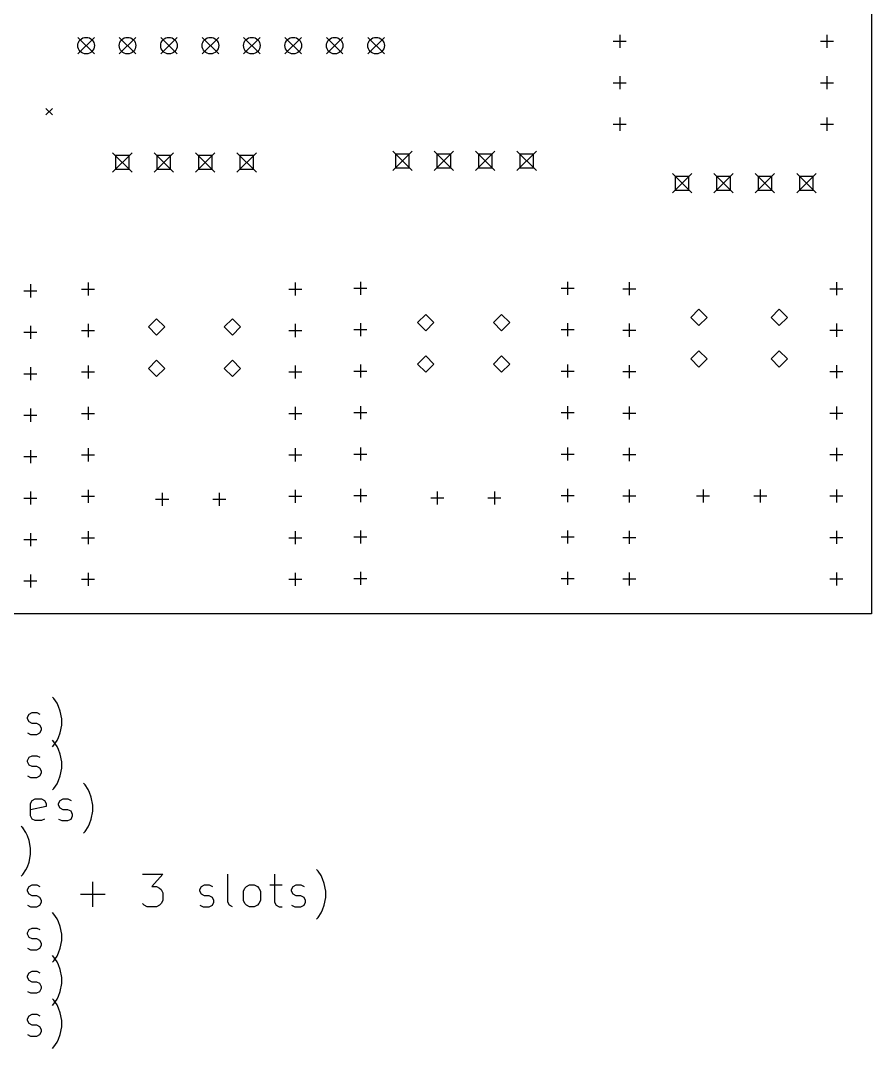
# Model space of a CAD drawing. Extents: x 124 to 225, y -181 to -54.
# Drawn here: x 173 to 225.2, y -180.6 to -117.6 of the extents above; entities that cross this region are included whole.
import ezdxf

# ---------------------------------------------------------------- set-up
doc = ezdxf.new("R2010")
doc.units = 0
doc.layers.add('BLACK', color=7, linetype='CONTINUOUS')

msp = doc.modelspace()

# ---------------------------------------------------------------- linework, layer by layer
at = {"layer": 'BLACK', "linetype": 'CONTINUOUS'}
for p, q in [((225.19, -54.48), (225.19, -153.94)), ((176.53, -118.618), (177.546, -119.634)), ((177.546, -118.618), (176.53, -119.634)), ((179.07, -118.618), (180.086, -119.634)), ((180.086, -118.618), (179.07, -119.634)), ((181.61, -118.618), (182.626, -119.634)), ((182.626, -118.618), (181.61, -119.634)), ((184.15, -118.618), (185.166, -119.634)), ((185.166, -118.618), (184.15, -119.634)), ((186.69, -118.618), (187.706, -119.634)), ((187.706, -118.618), (186.69, -119.634)), ((189.23, -118.618), (190.246, -119.634)), ((190.246, -118.618), (189.23, -119.634)), ((191.77, -118.618), (192.786, -119.634)), ((192.786, -118.618), (191.77, -119.634)), ((194.31, -118.618), (195.326, -119.634)), ((195.326, -118.618), (194.31, -119.634)), ((209.36, -118.86), (210.16, -118.86)), ((209.76, -118.46), (209.76, -119.26)), ((222.06, -118.86), (222.86, -118.86)), ((222.46, -118.46), (222.46, -119.26)), ((209.36, -121.4), (210.16, -121.4)), ((209.76, -121), (209.76, -121.8)), ((222.06, -121.4), (222.86, -121.4)), ((222.46, -121), (222.46, -121.8)), ((174.576, -122.9684), (174.976, -123.3684)), ((174.976, -122.9684), (174.576, -123.3684)), ((209.36, -123.94), (210.16, -123.94)), ((209.76, -123.54), (209.76, -124.34)), ((222.06, -123.94), (222.86, -123.94)), ((222.46, -123.54), (222.46, -124.34)), ((178.665, -125.685), (179.855, -126.875)), ((179.855, -125.685), (178.665, -126.875)), ((179.680733, -125.859267), (178.839267, -125.859267)), ((178.839267, -125.859267), (178.839267, -126.700733)), ((179.680733, -126.700733), (179.680733, -125.859267)), ((181.205, -125.685), (182.395, -126.875)), ((182.395, -125.685), (181.205, -126.875)), ((182.220733, -125.859267), (181.379267, -125.859267)), ((181.379267, -125.859267), (181.379267, -126.700733)), ((182.220733, -126.700733), (182.220733, -125.859267)), ((183.745, -125.685), (184.935, -126.875)), ((184.935, -125.685), (183.745, -126.875)), ((184.760733, -125.859267), (183.919267, -125.859267)), ((183.919267, -125.859267), (183.919267, -126.700733)), ((184.760733, -126.700733), (184.760733, -125.859267)), ((186.285, -125.685), (187.475, -126.875)), ((187.475, -125.685), (186.285, -126.875)), ((187.300733, -125.859267), (186.459267, -125.859267)), ((186.459267, -125.859267), (186.459267, -126.700733)), ((187.300733, -126.700733), (187.300733, -125.859267)), ((195.835, -125.595), (197.025, -126.785)), ((197.025, -125.595), (195.835, -126.785)), ((196.850733, -125.769267), (196.009267, -125.769267)), ((196.009267, -125.769267), (196.009267, -126.610733)), ((196.850733, -126.610733), (196.850733, -125.769267)), ((198.375, -125.595), (199.565, -126.785)), ((199.565, -125.595), (198.375, -126.785)), ((199.390733, -125.769267), (198.549267, -125.769267)), ((198.549267, -125.769267), (198.549267, -126.610733)), ((199.390733, -126.610733), (199.390733, -125.769267)), ((200.915, -125.595), (202.105, -126.785)), ((202.105, -125.595), (200.915, -126.785)), ((201.930733, -125.769267), (201.089267, -125.769267)), ((201.089267, -125.769267), (201.089267, -126.610733)), ((201.930733, -126.610733), (201.930733, -125.769267)), ((203.455, -125.595), (204.645, -126.785)), ((204.645, -125.595), (203.455, -126.785)), ((204.470733, -125.769267), (203.629267, -125.769267)), ((203.629267, -125.769267), (203.629267, -126.610733)), ((204.470733, -126.610733), (204.470733, -125.769267)), ((178.839267, -126.700733), (179.680733, -126.700733)), ((181.379267, -126.700733), (182.220733, -126.700733)), ((183.919267, -126.700733), (184.760733, -126.700733)), ((186.459267, -126.700733), (187.300733, -126.700733)), ((196.009267, -126.610733), (196.850733, -126.610733)), ((198.549267, -126.610733), (199.390733, -126.610733)), ((201.089267, -126.610733), (201.930733, -126.610733)), ((203.629267, -126.610733), (204.470733, -126.610733)), ((212.985, -126.965), (214.175, -128.155)), ((214.175, -126.965), (212.985, -128.155)), ((214.000733, -127.139267), (213.159267, -127.139267)), ((213.159267, -127.139267), (213.159267, -127.980733)), ((214.000733, -127.980733), (214.000733, -127.139267)), ((215.525, -126.965), (216.715, -128.155)), ((216.715, -126.965), (215.525, -128.155)), ((216.540733, -127.139267), (215.699267, -127.139267)), ((215.699267, -127.139267), (215.699267, -127.980733)), ((216.540733, -127.980733), (216.540733, -127.139267)), ((218.065, -126.965), (219.255, -128.155)), ((219.255, -126.965), (218.065, -128.155)), ((219.080733, -127.139267), (218.239267, -127.139267)), ((218.239267, -127.139267), (218.239267, -127.980733)), ((219.080733, -127.980733), (219.080733, -127.139267)), ((220.605, -126.965), (221.795, -128.155)), ((221.795, -126.965), (220.605, -128.155)), ((221.620733, -127.139267), (220.779267, -127.139267)), ((220.779267, -127.139267), (220.779267, -127.980733)), ((221.620733, -127.980733), (221.620733, -127.139267)), ((213.159267, -127.980733), (214.000733, -127.980733)), ((215.699267, -127.980733), (216.540733, -127.980733)), ((218.239267, -127.980733), (219.080733, -127.980733)), ((220.779267, -127.980733), (221.620733, -127.980733)), ((173.22, -134.15), (174.02, -134.15)), ((173.62, -133.75), (173.62, -134.55)), ((176.76, -134.04), (177.56, -134.04)), ((177.16, -133.64), (177.16, -134.44)), ((189.46, -134.04), (190.26, -134.04)), ((189.86, -133.64), (189.86, -134.44)), ((193.46, -133.99), (194.26, -133.99)), ((193.86, -133.59), (193.86, -134.39)), ((206.16, -133.99), (206.96, -133.99)), ((206.56, -133.59), (206.56, -134.39)), ((209.94, -134.02), (210.74, -134.02)), ((210.34, -133.62), (210.34, -134.42)), ((222.64, -134.02), (223.44, -134.02)), ((223.04, -133.62), (223.04, -134.42)), ((214.61, -135.28), (214.11, -135.78)), ((215.11, -135.78), (214.61, -135.28)), ((219.54, -135.28), (219.04, -135.78)), ((220.04, -135.78), (219.54, -135.28)), ((181.36, -135.865), (180.86, -136.365)), ((181.86, -136.365), (181.36, -135.865)), ((186.01, -135.865), (185.51, -136.365)), ((186.51, -136.365), (186.01, -135.865)), ((197.86, -135.6), (197.36, -136.1)), ((198.36, -136.1), (197.86, -135.6)), ((202.51, -135.6), (202.01, -136.1)), ((203.01, -136.1), (202.51, -135.6)), ((214.11, -135.78), (214.61, -136.28)), ((214.61, -136.28), (215.11, -135.78)), ((219.04, -135.78), (219.54, -136.28)), ((219.54, -136.28), (220.04, -135.78)), ((173.62, -136.29), (173.62, -137.09)), ((176.76, -136.58), (177.56, -136.58)), ((177.16, -136.18), (177.16, -136.98)), ((180.86, -136.365), (181.36, -136.865)), ((181.36, -136.865), (181.86, -136.365)), ((185.51, -136.365), (186.01, -136.865)), ((186.01, -136.865), (186.51, -136.365)), ((189.46, -136.58), (190.26, -136.58)), ((189.86, -136.18), (189.86, -136.98)), ((193.46, -136.53), (194.26, -136.53)), ((193.86, -136.13), (193.86, -136.93)), ((197.36, -136.1), (197.86, -136.6)), ((197.86, -136.6), (198.36, -136.1)), ((202.01, -136.1), (202.51, -136.6)), ((202.51, -136.6), (203.01, -136.1)), ((206.16, -136.53), (206.96, -136.53)), ((206.56, -136.13), (206.56, -136.93)), ((209.94, -136.56), (210.74, -136.56)), ((210.34, -136.16), (210.34, -136.96)), ((222.64, -136.56), (223.44, -136.56)), ((223.04, -136.16), (223.04, -136.96)), ((173.22, -136.69), (174.02, -136.69)), ((214.61, -137.82), (214.11, -138.32)), ((215.11, -138.32), (214.61, -137.82)), ((219.54, -137.82), (219.04, -138.32)), ((220.04, -138.32), (219.54, -137.82)), ((181.36, -138.405), (180.86, -138.905)), ((181.86, -138.905), (181.36, -138.405)), ((186.01, -138.405), (185.51, -138.905)), ((186.51, -138.905), (186.01, -138.405)), ((197.86, -138.14), (197.36, -138.64)), ((198.36, -138.64), (197.86, -138.14)), ((202.51, -138.14), (202.01, -138.64)), ((203.01, -138.64), (202.51, -138.14)), ((214.11, -138.32), (214.61, -138.82)), ((214.61, -138.82), (215.11, -138.32)), ((219.04, -138.32), (219.54, -138.82)), ((219.54, -138.82), (220.04, -138.32)), ((173.62, -138.83), (173.62, -139.63)), ((176.76, -139.12), (177.56, -139.12)), ((177.16, -138.72), (177.16, -139.52)), ((180.86, -138.905), (181.36, -139.405)), ((181.36, -139.405), (181.86, -138.905)), ((185.51, -138.905), (186.01, -139.405)), ((186.01, -139.405), (186.51, -138.905)), ((189.46, -139.12), (190.26, -139.12)), ((189.86, -138.72), (189.86, -139.52)), ((193.46, -139.07), (194.26, -139.07)), ((193.86, -138.67), (193.86, -139.47)), ((197.36, -138.64), (197.86, -139.14)), ((197.86, -139.14), (198.36, -138.64)), ((202.01, -138.64), (202.51, -139.14)), ((202.51, -139.14), (203.01, -138.64)), ((206.16, -139.07), (206.96, -139.07)), ((206.56, -138.67), (206.56, -139.47)), ((209.94, -139.1), (210.74, -139.1)), ((210.34, -138.7), (210.34, -139.5)), ((222.64, -139.1), (223.44, -139.1)), ((223.04, -138.7), (223.04, -139.5)), ((173.22, -139.23), (174.02, -139.23)), ((173.62, -141.37), (173.62, -142.17)), ((176.76, -141.66), (177.56, -141.66)), ((177.16, -141.26), (177.16, -142.06)), ((189.46, -141.66), (190.26, -141.66)), ((189.86, -141.26), (189.86, -142.06)), ((193.46, -141.61), (194.26, -141.61)), ((193.86, -141.21), (193.86, -142.01)), ((206.16, -141.61), (206.96, -141.61)), ((206.56, -141.21), (206.56, -142.01)), ((209.94, -141.64), (210.74, -141.64)), ((210.34, -141.24), (210.34, -142.04)), ((222.64, -141.64), (223.44, -141.64)), ((223.04, -141.24), (223.04, -142.04)), ((173.22, -141.77), (174.02, -141.77)), ((173.62, -143.91), (173.62, -144.71)), ((176.76, -144.2), (177.56, -144.2)), ((177.16, -143.8), (177.16, -144.6)), ((189.46, -144.2), (190.26, -144.2)), ((189.86, -143.8), (189.86, -144.6)), ((193.46, -144.15), (194.26, -144.15)), ((193.86, -143.75), (193.86, -144.55)), ((206.16, -144.15), (206.96, -144.15)), ((206.56, -143.75), (206.56, -144.55)), ((209.94, -144.18), (210.74, -144.18)), ((210.34, -143.78), (210.34, -144.58)), ((222.64, -144.18), (223.44, -144.18)), ((223.04, -143.78), (223.04, -144.58)), ((173.22, -144.31), (174.02, -144.31)), ((173.62, -146.45), (173.62, -147.25)), ((176.76, -146.74), (177.56, -146.74)), ((177.16, -146.34), (177.16, -147.14)), ((181.7, -146.52), (181.7, -147.32)), ((185.2, -146.52), (185.2, -147.32)), ((189.46, -146.74), (190.26, -146.74)), ((189.86, -146.34), (189.86, -147.14)), ((193.46, -146.69), (194.26, -146.69)), ((193.86, -146.29), (193.86, -147.09)), ((198.57, -146.44), (198.57, -147.24)), ((202.07, -146.44), (202.07, -147.24)), ((206.16, -146.69), (206.96, -146.69)), ((206.56, -146.29), (206.56, -147.09)), ((209.94, -146.72), (210.74, -146.72)), ((210.34, -146.32), (210.34, -147.12)), ((214.47, -146.72), (215.27, -146.72)), ((214.87, -146.32), (214.87, -147.12)), ((217.97, -146.72), (218.77, -146.72)), ((218.37, -146.32), (218.37, -147.12)), ((222.64, -146.72), (223.44, -146.72)), ((223.04, -146.32), (223.04, -147.12)), ((173.22, -146.85), (174.02, -146.85)), ((181.3, -146.92), (182.1, -146.92)), ((184.8, -146.92), (185.6, -146.92)), ((198.17, -146.84), (198.97, -146.84)), ((201.67, -146.84), (202.47, -146.84)), ((173.62, -148.99), (173.62, -149.79)), ((177.16, -148.88), (177.16, -149.68)), ((189.86, -148.88), (189.86, -149.68)), ((193.46, -149.23), (194.26, -149.23)), ((193.86, -148.83), (193.86, -149.63)), ((206.16, -149.23), (206.96, -149.23)), ((206.56, -148.83), (206.56, -149.63)), ((209.94, -149.26), (210.74, -149.26)), ((210.34, -148.86), (210.34, -149.66)), ((222.64, -149.26), (223.44, -149.26)), ((223.04, -148.86), (223.04, -149.66)), ((173.22, -149.39), (174.02, -149.39)), ((176.76, -149.28), (177.56, -149.28)), ((189.46, -149.28), (190.26, -149.28)), ((173.62, -151.53), (173.62, -152.33)), ((177.16, -151.42), (177.16, -152.22)), ((189.86, -151.42), (189.86, -152.22)), ((193.46, -151.77), (194.26, -151.77)), ((193.86, -151.37), (193.86, -152.17)), ((206.16, -151.77), (206.96, -151.77)), ((206.56, -151.37), (206.56, -152.17)), ((210.34, -151.4), (210.34, -152.2)), ((223.04, -151.4), (223.04, -152.2)), ((173.22, -151.93), (174.02, -151.93)), ((176.76, -151.82), (177.56, -151.82)), ((189.46, -151.82), (190.26, -151.82)), ((209.94, -151.8), (210.74, -151.8)), ((222.64, -151.8), (223.44, -151.8)), ((225.19, -153.94), (125.39, -153.94)), ((175.06563, -159.139361), (174.970392, -159.044123)), ((175.256106, -159.425076), (175.06563, -159.139361)), ((175.351344, -159.615552), (175.256106, -159.425076)), ((175.446582, -159.901266), (175.351344, -159.615552)), ((175.54182, -160.377457), (175.446582, -159.901266)), ((173.446582, -160.282219), (173.54182, -160.091742)), ((173.446582, -160.377457), (173.446582, -160.282219)), ((173.54182, -160.567933), (173.446582, -160.377457)), ((173.54182, -160.091742), (173.732296, -159.996504)), ((173.732296, -160.663171), (173.54182, -160.567933)), ((173.732296, -159.996504), (174.01801, -159.996504)), ((174.01801, -159.996504), (174.208487, -160.091742)), ((175.54182, -160.758409), (175.54182, -160.377457)), ((174.01801, -160.663171), (173.732296, -160.663171)), ((174.208487, -160.758409), (174.01801, -160.663171)), ((174.303725, -160.948885), (174.208487, -160.758409)), ((174.208487, -161.2346), (174.303725, -161.044123)), ((174.303725, -161.044123), (174.303725, -160.948885)), ((175.446582, -161.2346), (175.54182, -160.758409)), ((173.446582, -161.2346), (173.637058, -161.329838)), ((173.637058, -161.329838), (174.01801, -161.329838)), ((174.01801, -161.329838), (174.208487, -161.2346)), ((175.06563, -161.779361), (174.970392, -161.684123)), ((175.06563, -161.996504), (175.256106, -161.71079)), ((175.256106, -162.065076), (175.06563, -161.779361)), ((175.256106, -161.71079), (175.351344, -161.520314)), ((175.351344, -161.520314), (175.446582, -161.2346)), ((174.970392, -162.091742), (175.06563, -161.996504)), ((175.351344, -162.255552), (175.256106, -162.065076)), ((175.446582, -162.541266), (175.351344, -162.255552)), ((173.446582, -162.922219), (173.54182, -162.731742)), ((173.446582, -163.017457), (173.446582, -162.922219)), ((173.54182, -163.207933), (173.446582, -163.017457)), ((173.54182, -162.731742), (173.732296, -162.636504)), ((173.732296, -162.636504), (174.01801, -162.636504)), ((174.01801, -162.636504), (174.208487, -162.731742)), ((175.54182, -163.017457), (175.446582, -162.541266)), ((175.54182, -163.398409), (175.54182, -163.017457)), ((173.732296, -163.303171), (173.54182, -163.207933)), ((174.01801, -163.303171), (173.732296, -163.303171)), ((174.208487, -163.398409), (174.01801, -163.303171)), ((174.303725, -163.588885), (174.208487, -163.398409)), ((174.208487, -163.8746), (174.303725, -163.684123)), ((174.303725, -163.684123), (174.303725, -163.588885)), ((175.446582, -163.8746), (175.54182, -163.398409)), ((173.446582, -163.8746), (173.637058, -163.969838)), ((173.637058, -163.969838), (174.01801, -163.969838)), ((174.01801, -163.969838), (174.208487, -163.8746)), ((175.06563, -164.636504), (175.256106, -164.35079)), ((175.256106, -164.35079), (175.351344, -164.160314)), ((175.351344, -164.160314), (175.446582, -163.8746)), ((176.970392, -164.419361), (176.875154, -164.324123)), ((174.970392, -164.731742), (175.06563, -164.636504)), ((177.160868, -164.705076), (176.970392, -164.419361)), ((177.256106, -164.895552), (177.160868, -164.705076)), ((177.351344, -165.181266), (177.256106, -164.895552)), ((173.637058, -165.562219), (173.732296, -165.371742)), ((173.637058, -166.324123), (173.637058, -165.562219)), ((173.732296, -165.371742), (173.922772, -165.276504)), ((173.922772, -165.276504), (174.303725, -165.276504)), ((174.303725, -165.276504), (174.494201, -165.371742)), ((174.494201, -165.371742), (174.589439, -165.562219)), ((174.589439, -165.562219), (174.589439, -165.752695)), ((175.351344, -165.562219), (175.446582, -165.371742)), ((175.351344, -165.657457), (175.351344, -165.562219)), ((175.446582, -165.371742), (175.637058, -165.276504)), ((175.637058, -165.276504), (175.922772, -165.276504)), ((175.922772, -165.276504), (176.113249, -165.371742)), ((177.446582, -165.657457), (177.351344, -165.181266)), ((174.589439, -165.752695), (173.637058, -165.943171)), ((175.446582, -165.847933), (175.351344, -165.657457)), ((175.637058, -165.943171), (175.446582, -165.847933)), ((175.922772, -165.943171), (175.637058, -165.943171)), ((176.113249, -166.038409), (175.922772, -165.943171)), ((176.208487, -166.228885), (176.113249, -166.038409)), ((176.208487, -166.324123), (176.208487, -166.228885)), ((177.351344, -166.5146), (177.446582, -166.038409)), ((177.446582, -166.038409), (177.446582, -165.657457)), ((173.732296, -166.5146), (173.637058, -166.324123)), ((173.922772, -166.609838), (173.732296, -166.5146)), ((174.303725, -166.609838), (173.922772, -166.609838)), ((174.494201, -166.5146), (174.303725, -166.609838)), ((175.351344, -166.5146), (175.54182, -166.609838)), ((175.54182, -166.609838), (175.922772, -166.609838)), ((175.922772, -166.609838), (176.113249, -166.5146)), ((176.113249, -166.5146), (176.208487, -166.324123)), ((177.160868, -166.99079), (177.256106, -166.800314)), ((177.256106, -166.800314), (177.351344, -166.5146)), ((173.160868, -167.059361), (173.06563, -166.964123)), ((173.351344, -167.345076), (173.160868, -167.059361)), ((173.446582, -167.535552), (173.351344, -167.345076)), ((176.875154, -167.371742), (176.970392, -167.276504)), ((176.970392, -167.276504), (177.160868, -166.99079)), ((173.54182, -167.821266), (173.446582, -167.535552)), ((173.637058, -168.297457), (173.54182, -167.821266)), ((173.54182, -169.1546), (173.637058, -168.678409)), ((173.637058, -168.678409), (173.637058, -168.297457)), ((173.446582, -169.440314), (173.54182, -169.1546)), ((173.06563, -170.011742), (173.160868, -169.916504)), ((173.160868, -169.916504), (173.351344, -169.63079)), ((173.351344, -169.63079), (173.446582, -169.440314)), ((180.494202, -169.889838), (181.732297, -169.889838)), ((181.732297, -169.889838), (181.06563, -170.651742)), ((185.732298, -171.604123), (185.732298, -169.889838)), ((188.589441, -169.889838), (188.589441, -171.604123)), ((191.256108, -169.699361), (191.16087, -169.604123)), ((191.446584, -169.985076), (191.256108, -169.699361)), ((191.541822, -170.175552), (191.446584, -169.985076)), ((173.446582, -170.842219), (173.54182, -170.651742)), ((173.54182, -170.651742), (173.732296, -170.556504)), ((173.732296, -170.556504), (174.01801, -170.556504)), ((174.01801, -170.556504), (174.208487, -170.651742)), ((177.446583, -171.889838), (177.446583, -170.366028)), ((181.06563, -170.651742), (181.351345, -170.651742)), ((181.351345, -170.651742), (181.541821, -170.74698)), ((184.018012, -170.842219), (184.11325, -170.651742)), ((184.11325, -170.651742), (184.303726, -170.556504)), ((184.303726, -170.556504), (184.58944, -170.556504)), ((184.58944, -170.556504), (184.779917, -170.651742)), ((186.779917, -170.74698), (186.875155, -170.651742)), ((186.875155, -170.651742), (187.065631, -170.556504)), ((187.065631, -170.556504), (187.351346, -170.556504)), ((187.351346, -170.556504), (187.541822, -170.651742)), ((187.541822, -170.651742), (187.63706, -170.74698)), ((188.303727, -170.556504), (189.065631, -170.556504)), ((189.63706, -170.842219), (189.732298, -170.651742)), ((189.732298, -170.651742), (189.922774, -170.556504)), ((189.922774, -170.556504), (190.208488, -170.556504)), ((190.208488, -170.556504), (190.398965, -170.651742)), ((191.63706, -170.461266), (191.541822, -170.175552)), ((191.732298, -170.937457), (191.63706, -170.461266)), ((173.446582, -170.937457), (173.446582, -170.842219)), ((173.54182, -171.127933), (173.446582, -170.937457)), ((173.732296, -171.223171), (173.54182, -171.127933)), ((174.01801, -171.223171), (173.732296, -171.223171)), ((174.208487, -171.318409), (174.01801, -171.223171)), ((176.684678, -171.127933), (178.208488, -171.127933)), ((181.541821, -170.74698), (181.637059, -170.842219)), ((181.637059, -170.842219), (181.732297, -171.032695)), ((181.732297, -171.032695), (181.732297, -171.508885)), ((184.018012, -170.937457), (184.018012, -170.842219)), ((184.11325, -171.127933), (184.018012, -170.937457)), ((184.303726, -171.223171), (184.11325, -171.127933)), ((184.58944, -171.223171), (184.303726, -171.223171)), ((184.779917, -171.318409), (184.58944, -171.223171)), ((186.684679, -170.937457), (186.779917, -170.74698)), ((186.684679, -171.508885), (186.684679, -170.937457)), ((187.63706, -170.74698), (187.732298, -170.937457)), ((187.732298, -170.937457), (187.732298, -171.508885)), ((189.63706, -170.937457), (189.63706, -170.842219)), ((189.732298, -171.127933), (189.63706, -170.937457)), ((189.922774, -171.223171), (189.732298, -171.127933)), ((190.208488, -171.223171), (189.922774, -171.223171)), ((190.398965, -171.318409), (190.208488, -171.223171)), ((191.732298, -171.318409), (191.732298, -170.937457)), ((173.446582, -171.7946), (173.637058, -171.889838)), ((173.637058, -171.889838), (174.01801, -171.889838)), ((174.01801, -171.889838), (174.208487, -171.7946)), ((174.303725, -171.508885), (174.208487, -171.318409)), ((174.208487, -171.7946), (174.303725, -171.604123)), ((174.303725, -171.604123), (174.303725, -171.508885)), ((180.58944, -171.7946), (180.494202, -171.699361)), ((180.779916, -171.889838), (180.58944, -171.7946)), ((181.351345, -171.889838), (180.779916, -171.889838)), ((181.541821, -171.7946), (181.351345, -171.889838)), ((181.637059, -171.699361), (181.541821, -171.7946)), ((181.732297, -171.508885), (181.637059, -171.699361)), ((184.018012, -171.7946), (184.208488, -171.889838)), ((184.208488, -171.889838), (184.58944, -171.889838)), ((184.58944, -171.889838), (184.779917, -171.7946)), ((184.875155, -171.508885), (184.779917, -171.318409)), ((184.779917, -171.7946), (184.875155, -171.604123)), ((184.875155, -171.604123), (184.875155, -171.508885)), ((185.827536, -171.7946), (185.732298, -171.604123)), ((186.018012, -171.889838), (185.827536, -171.7946)), ((186.779917, -171.699361), (186.684679, -171.508885)), ((186.875155, -171.7946), (186.779917, -171.699361)), ((187.065631, -171.889838), (186.875155, -171.7946)), ((187.351346, -171.889838), (187.065631, -171.889838)), ((187.541822, -171.7946), (187.351346, -171.889838)), ((187.63706, -171.699361), (187.541822, -171.7946)), ((187.732298, -171.508885), (187.63706, -171.699361)), ((188.589441, -171.604123), (188.684679, -171.7946)), ((188.684679, -171.7946), (188.875155, -171.889838)), ((188.875155, -171.889838), (189.065631, -171.889838)), ((189.63706, -171.7946), (189.827536, -171.889838)), ((189.827536, -171.889838), (190.208488, -171.889838)), ((190.208488, -171.889838), (190.398965, -171.7946)), ((190.494203, -171.508885), (190.398965, -171.318409)), ((190.398965, -171.7946), (190.494203, -171.604123)), ((190.494203, -171.604123), (190.494203, -171.508885)), ((191.541822, -172.080314), (191.63706, -171.7946)), ((191.63706, -171.7946), (191.732298, -171.318409)), ((175.06563, -172.339361), (174.970392, -172.244123)), ((175.256106, -172.625076), (175.06563, -172.339361)), ((191.16087, -172.651742), (191.256108, -172.556504)), ((191.256108, -172.556504), (191.446584, -172.27079)), ((191.446584, -172.27079), (191.541822, -172.080314)), ((173.54182, -173.291742), (173.732296, -173.196504)), ((173.732296, -173.196504), (174.01801, -173.196504)), ((174.01801, -173.196504), (174.208487, -173.291742)), ((175.351344, -172.815552), (175.256106, -172.625076)), ((175.446582, -173.101266), (175.351344, -172.815552)), ((175.54182, -173.577457), (175.446582, -173.101266)), ((173.446582, -173.482219), (173.54182, -173.291742)), ((173.446582, -173.577457), (173.446582, -173.482219)), ((173.54182, -173.767933), (173.446582, -173.577457)), ((173.732296, -173.863171), (173.54182, -173.767933)), ((175.54182, -173.958409), (175.54182, -173.577457)), ((173.446582, -174.4346), (173.637058, -174.529838)), ((174.01801, -173.863171), (173.732296, -173.863171)), ((174.208487, -173.958409), (174.01801, -173.863171)), ((174.01801, -174.529838), (174.208487, -174.4346)), ((174.303725, -174.148885), (174.208487, -173.958409)), ((174.208487, -174.4346), (174.303725, -174.244123)), ((174.303725, -174.244123), (174.303725, -174.148885)), ((175.351344, -174.720314), (175.446582, -174.4346)), ((175.446582, -174.4346), (175.54182, -173.958409)), ((173.637058, -174.529838), (174.01801, -174.529838)), ((175.06563, -174.979361), (174.970392, -174.884123)), ((175.06563, -175.196504), (175.256106, -174.91079)), ((175.256106, -175.265076), (175.06563, -174.979361)), ((175.256106, -174.91079), (175.351344, -174.720314)), ((174.970392, -175.291742), (175.06563, -175.196504)), ((175.351344, -175.455552), (175.256106, -175.265076)), ((175.446582, -175.741266), (175.351344, -175.455552)), ((173.446582, -176.122219), (173.54182, -175.931742)), ((173.446582, -176.217457), (173.446582, -176.122219)), ((173.54182, -176.407933), (173.446582, -176.217457)), ((173.54182, -175.931742), (173.732296, -175.836504)), ((173.732296, -175.836504), (174.01801, -175.836504)), ((174.01801, -175.836504), (174.208487, -175.931742)), ((175.54182, -176.217457), (175.446582, -175.741266)), ((175.54182, -176.598409), (175.54182, -176.217457)), ((173.732296, -176.503171), (173.54182, -176.407933)), ((174.01801, -176.503171), (173.732296, -176.503171)), ((174.208487, -176.598409), (174.01801, -176.503171)), ((174.303725, -176.788885), (174.208487, -176.598409)), ((174.208487, -177.0746), (174.303725, -176.884123)), ((174.303725, -176.884123), (174.303725, -176.788885)), ((175.446582, -177.0746), (175.54182, -176.598409)), ((173.446582, -177.0746), (173.637058, -177.169838)), ((173.637058, -177.169838), (174.01801, -177.169838)), ((174.01801, -177.169838), (174.208487, -177.0746)), ((175.06563, -177.619361), (174.970392, -177.524123)), ((175.06563, -177.836504), (175.256106, -177.55079)), ((175.256106, -177.55079), (175.351344, -177.360314)), ((175.351344, -177.360314), (175.446582, -177.0746)), ((174.970392, -177.931742), (175.06563, -177.836504)), ((175.256106, -177.905076), (175.06563, -177.619361)), ((175.351344, -178.095552), (175.256106, -177.905076)), ((175.446582, -178.381266), (175.351344, -178.095552)), ((173.446582, -178.762219), (173.54182, -178.571742)), ((173.446582, -178.857457), (173.446582, -178.762219)), ((173.54182, -179.047933), (173.446582, -178.857457)), ((173.54182, -178.571742), (173.732296, -178.476504)), ((173.732296, -178.476504), (174.01801, -178.476504)), ((174.01801, -178.476504), (174.208487, -178.571742)), ((175.54182, -178.857457), (175.446582, -178.381266)), ((175.54182, -179.238409), (175.54182, -178.857457)), ((173.732296, -179.143171), (173.54182, -179.047933)), ((174.01801, -179.143171), (173.732296, -179.143171)), ((174.208487, -179.238409), (174.01801, -179.143171)), ((174.303725, -179.428885), (174.208487, -179.238409)), ((174.303725, -179.524123), (174.303725, -179.428885)), ((175.446582, -179.7146), (175.54182, -179.238409)), ((173.446582, -179.7146), (173.637058, -179.809838)), ((173.637058, -179.809838), (174.01801, -179.809838)), ((174.01801, -179.809838), (174.208487, -179.7146)), ((174.208487, -179.7146), (174.303725, -179.524123)), ((175.256106, -180.19079), (175.351344, -180.000314)), ((175.351344, -180.000314), (175.446582, -179.7146)), ((174.970392, -180.571742), (175.06563, -180.476504)), ((175.06563, -180.476504), (175.256106, -180.19079))]:
    msp.add_line(p, q, dxfattribs=at)
at = {"layer": 'BLACK'}
for centre in [(177.038, -119.126), (179.578, -119.126), (182.118, -119.126), (184.658, -119.126), (187.198, -119.126), (189.738, -119.126), (192.278, -119.126), (194.818, -119.126)]:
    msp.add_circle(centre, 0.508, dxfattribs=at)

doc.saveas('drawing.dxf')
